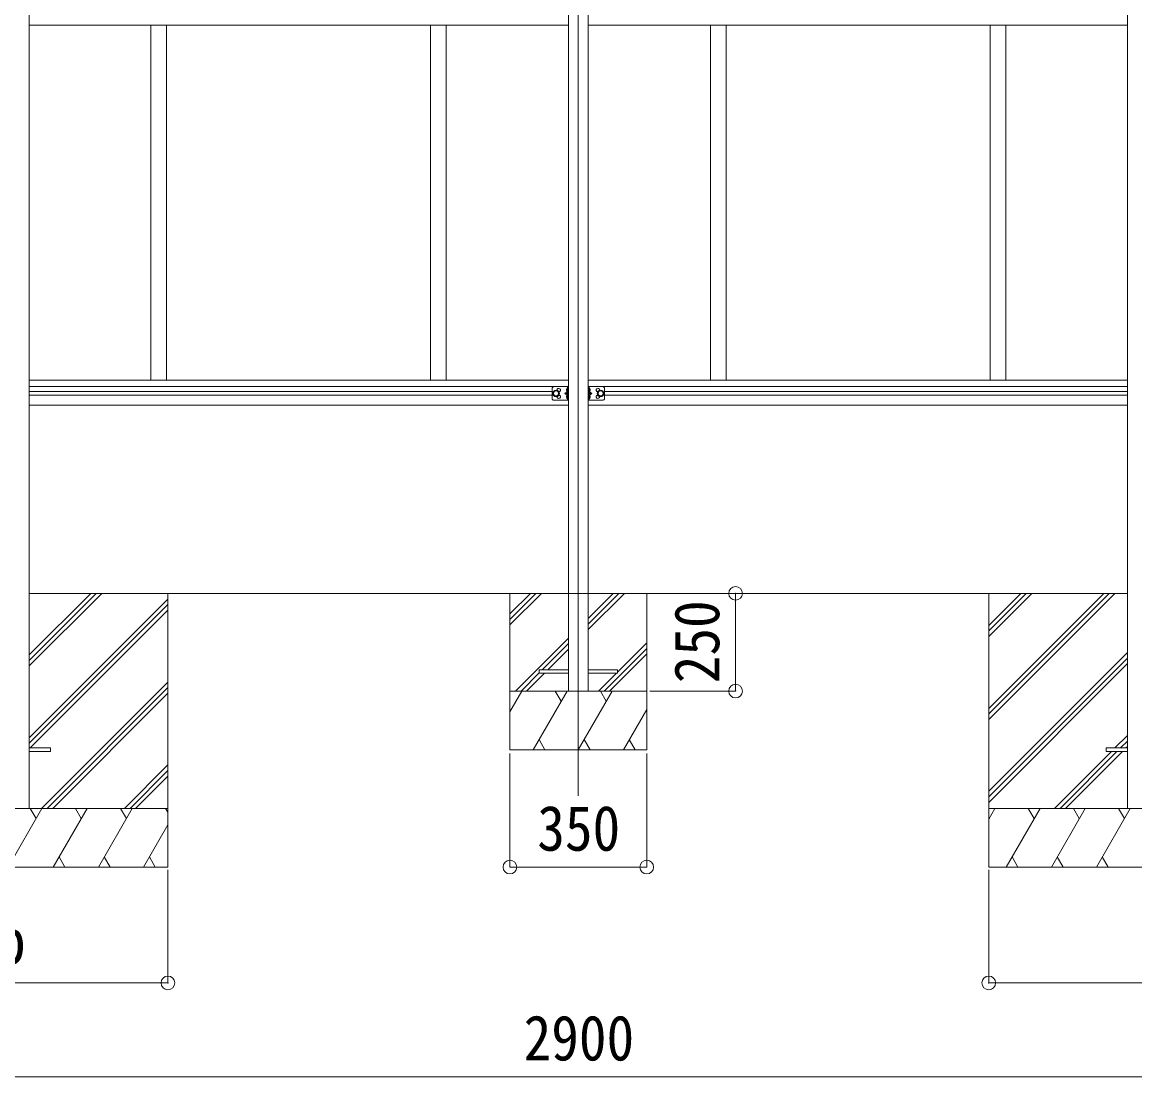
# Model space of a CAD drawing. Units: millimetres at full size, sheet at 1:35. Extents: x -9783 to 9892, y -6828 to 6752.
# Drawn here: x -2431 to 416, y -2233 to 464 of the extents above; entities that cross this region are included whole.
import ezdxf
from ezdxf.enums import TextEntityAlignment as Align

# ---------------------------------------------------------------- set-up
doc = ezdxf.new("R2010")
doc.units = ezdxf.units.MM
doc.header["$LTSCALE"] = 35
doc.header["$PDMODE"] = 32
doc.header["$PDSIZE"] = 35
for name, color, linetype, lineweight in [('0-0_0', 7, 'Continuous', 9), ('0-1_本体', 4, 'Continuous', 9), ('0-2_部品', 7, 'Continuous', 9), ('0-A_寸法', 6, 'Continuous', 9), ('1-0_FRAME', 7, 'Continuous', 9), ('1-1_GLASS', 4, 'Continuous', 9), ('1-2_GLASS_SEAL', 7, 'Continuous', 9), ('1-4_DIM2', 7, 'Continuous', 9), ('1-8', 2, 'Continuous', 9), ('1-A', 6, 'Continuous', 9)]:
    doc.layers.add(name, color=color, linetype=linetype, lineweight=lineweight)
doc.styles.add('ＭＳ ゴシック', font='')
doc.styles.get('ＭＳ ゴシック').set_extended_font_data('MS Gothic')

msp = doc.modelspace()

# ---------------------------------------------------------------- linework, layer by layer
at = {"layer": '0-0_0'}
for p, q in [((-2412.58, -996.92), (397.02, -996.92)), ((-2412.58, -1182.55), (-2226.95, -996.92)), ((-2412.58, -1168.41), (-2241.1, -996.92)), ((-2412.58, -1154.27), (-2255.24, -996.92)), ((-2412.58, -1366.4), (-2057.78, -1011.6)), ((-2057.78, -996.92), (-2057.78, -1696.92)), ((42.22, -996.92), (42.22, -1696.92)), ((42.22, -1291.1), (336.39, -996.92)), ((42.22, -1305.24), (350.54, -996.92)), ((42.22, -1319.38), (364.68, -996.92)), ((42.22, -1107.25), (152.55, -996.92)), ((42.22, -1093.11), (138.4, -996.92)), ((42.22, -1078.97), (124.26, -996.92)), ((-2412.58, -1380.54), (-2057.78, -1025.74)), ((-2410.32, -1392.42), (-2057.78, -1039.89)), ((42.22, -1503.23), (397.02, -1148.43)), ((42.22, -1517.37), (397.02, -1162.57)), ((42.22, -1531.52), (397.02, -1176.72)), ((-2380.98, -1546.92), (-2057.78, -1223.73)), ((-2366.83, -1546.92), (-2057.78, -1237.87)), ((-2352.69, -1546.92), (-2057.78, -1252.02)), ((365.16, -1392.42), (397.02, -1360.56)), ((379.3, -1392.42), (397.02, -1374.71)), ((393.44, -1392.42), (397.02, -1388.85)), ((210.66, -1546.92), (356.16, -1401.42)), ((224.8, -1546.92), (370.3, -1401.42)), ((238.94, -1546.92), (384.44, -1401.42)), ((-2168.84, -1546.92), (-2057.78, -1435.86)), ((-2154.7, -1546.92), (-2057.78, -1450.01)), ((-2140.56, -1546.92), (-2057.78, -1464.15)), ((-2057.78, -1546.92), (-2857.78, -1546.92)), ((-2466.63, -1696.92), (-2380.03, -1546.92)), ((-2395.03, -1572.9), (-2410.03, -1546.92)), ((-2351.16, -1696.92), (-2264.56, -1546.92)), ((-2279.56, -1572.9), (-2294.56, -1546.92)), ((-2235.69, -1696.92), (-2149.09, -1546.92)), ((-2179.09, -1546.92), (-2164.09, -1572.9)), ((-2063.62, -1546.92), (-2057.78, -1557.02)), ((842.22, -1546.92), (42.22, -1546.92)), ((42.22, -1574.42), (58.09, -1546.92)), ((86.96, -1696.92), (173.56, -1546.92)), ((158.56, -1572.9), (143.56, -1546.92)), ((202.43, -1696.92), (289.03, -1546.92)), ((274.03, -1572.9), (259.03, -1546.92)), ((317.9, -1696.92), (404.5, -1546.92)), ((389.5, -1572.9), (374.5, -1546.92)), ((-2120.22, -1696.92), (-2057.78, -1588.78)), ((-2336.16, -1670.94), (-2321.16, -1696.92)), ((-2220.69, -1670.94), (-2205.69, -1696.92)), ((-2105.22, -1670.94), (-2090.22, -1696.92)), ((101.96, -1670.94), (116.96, -1696.92)), ((217.43, -1670.94), (232.43, -1696.92)), ((332.9, -1670.94), (347.9, -1696.92)), ((-2857.78, -1696.92), (-2057.78, -1696.92)), ((42.22, -1696.92), (842.22, -1696.92))]:
    msp.add_line(p, q, dxfattribs=at)
at = {"layer": '0-1_本体'}
for p, q in [((-2412.58, 1629.46), (-2412.58, -1546.92)), ((397.02, 1629.46), (397.02, -1546.92))]:
    msp.add_line(p, q, dxfattribs=at)
at = {"layer": '0-2_部品', "color": 4}
for p, q in [((-2357.98, -1392.42), (-2412.78, -1392.42)), ((342.42, -1392.42), (342.42, -1401.42)), ((397.22, -1392.42), (342.42, -1392.42)), ((397.22, -1401.42), (342.42, -1401.42))]:
    msp.add_line(p, q, dxfattribs=at)
msp.add_lwpolyline([(-2357.98, -1392.42), (-2357.98, -1401.42), (-2412.78, -1401.42)], dxfattribs=at)
at = {"layer": '0-A_寸法'}
for p, q in [((-2057.78, -1993.31), (-2057.78, -1704.34)), ((42.22, -1993.31), (42.22, -1704.34)), ((-2857.78, -1993.31), (-2057.78, -1993.31)), ((42.22, -1993.31), (842.22, -1993.31)), ((-2457.78, -2233.29), (442.22, -2233.29))]:
    msp.add_line(p, q, dxfattribs=at)
for p in [(-2057.78, -1993.31), (42.22, -1993.31)]:
    msp.add_point(p, dxfattribs=at)
at = {"layer": '1-0_FRAME'}
for p, q in [((-1182.79, -996.92), (-1182.79, -1396.92)), ((-1182.79, -1049.27), (-1130.44, -996.92)), ((-1182.79, -1063.41), (-1116.3, -996.92)), ((-1182.79, -1077.55), (-1102.15, -996.92)), ((-982.79, -1089.69), (-890.02, -996.92)), ((-982.79, -1075.54), (-904.16, -996.92)), ((-982.79, -1061.4), (-918.3, -996.92)), ((-832.79, -1396.92), (-832.79, -996.92)), ((-1168.31, -1246.92), (-1032.79, -1111.4)), ((-1100.16, -1192.92), (-1032.79, -1125.54)), ((-942.03, -1246.92), (-832.79, -1137.68)), ((-907.79, -1198.53), (-832.79, -1123.53)), ((-1086.02, -1192.92), (-1032.79, -1139.69)), ((-927.89, -1246.92), (-832.79, -1151.82)), ((-1154.17, -1246.92), (-1107.79, -1200.54)), ((-1140.02, -1246.92), (-1094.02, -1200.92)), ((-956.17, -1246.92), (-910.17, -1200.92)), ((-1182.79, -1300.04), (-1152.12, -1246.92)), ((-1182.79, -1246.92), (-832.79, -1246.92)), ((-1123.25, -1396.92), (-1036.65, -1246.92)), ((-1051.65, -1272.91), (-1066.65, -1246.92)), ((-1007.78, -1396.92), (-921.18, -1246.92)), ((-936.18, -1272.9), (-951.18, -1246.92)), ((-892.31, -1396.92), (-832.79, -1293.82)), ((-1108.25, -1370.94), (-1093.25, -1396.92)), ((-992.78, -1370.94), (-977.78, -1396.92)), ((-877.31, -1370.94), (-862.31, -1396.92)), ((-1182.79, -1396.92), (-832.79, -1396.92))]:
    msp.add_line(p, q, dxfattribs=at)
at = {"layer": '1-1_GLASS'}
for p, q in [((-1032.79, 1606.43), (-1032.79, -1246.92)), ((-982.79, 1606.43), (-982.79, -1246.92)), ((-2101.79, 455.97), (-2101.79, -451.53)), ((-2061.79, 455.97), (-2061.79, -451.53)), ((-1385.79, 455.97), (-1385.79, -451.53)), ((-1345.79, 455.97), (-1345.79, -451.53)), ((-669.79, 455.97), (-669.79, -451.53)), ((-629.79, 455.97), (-629.79, -451.53)), ((46.21, 455.97), (46.21, -451.53)), ((86.21, 455.97), (86.21, -451.53)), ((-2412.79, -451.53), (-1032.79, -451.53)), ((-982.79, -451.53), (397.01, -451.53)), ((-2412.79, -467.53), (-1032.79, -467.53)), ((-2412.79, -481.03), (-1074.79, -481.03)), ((-982.79, -467.53), (397.01, -467.53)), ((-940.79, -481.03), (397.01, -481.03)), ((-2412.79, -490.03), (-1074.79, -490.03)), ((-940.79, -490.03), (397.01, -490.03)), ((-2412.79, -516.03), (-1032.79, -516.03)), ((-982.79, -516.03), (397.01, -516.03))]:
    msp.add_line(p, q, dxfattribs=at)
at = {"layer": '1-2_GLASS_SEAL'}
for p, q in [((-1074.79, -473.03), (-1074.79, -498.03)), ((-1069.79, -468.03), (-1032.79, -468.03)), ((-1035.79, -472.53), (-1036.59, -472.67)), ((-1035.79, -480.53), (-1036.59, -480.39)), ((-1035.79, -480.53), (-1035.29, -480.44)), ((-1035.29, -468.03), (-1035.29, -503.03)), ((-1032.79, -468.03), (-1032.79, -503.03)), ((-982.79, -468.03), (-982.79, -503.03)), ((-945.79, -468.03), (-982.79, -468.03)), ((-980.29, -468.03), (-980.29, -503.03)), ((-979.79, -480.53), (-980.29, -480.44)), ((-979.79, -472.53), (-978.98, -472.67)), ((-979.79, -480.53), (-978.98, -480.39)), ((-940.79, -473.03), (-940.79, -498.03)), ((-1069.79, -503.03), (-1032.79, -503.03)), ((-1035.29, -485.53), (-1042.29, -485.53)), ((-1035.79, -490.53), (-1036.59, -490.67)), ((-1035.79, -498.53), (-1036.59, -498.39)), ((-1035.79, -498.53), (-1035.29, -498.44)), ((-945.79, -503.03), (-982.79, -503.03)), ((-980.29, -485.53), (-973.29, -485.53)), ((-979.79, -498.53), (-980.29, -498.44)), ((-979.79, -490.53), (-978.98, -490.67)), ((-979.79, -498.53), (-978.98, -498.39))]:
    msp.add_line(p, q, dxfattribs=at)
at = {"layer": '1-2_GLASS_SEAL', "color": 4}
for p, q in [((-982.79, -1192.92), (-907.79, -1192.92)), ((-1032.79, -1200.92), (-1107.79, -1200.92))]:
    msp.add_line(p, q, dxfattribs=at)
at = {"layer": '1-2_GLASS_SEAL'}
for points in [[(-1064.79, -493.04), (-1058.29, -489.29), (-1058.29, -481.78), (-1064.79, -478.03), (-1071.29, -481.78), (-1071.29, -489.29)], [(-950.79, -493.04), (-957.29, -489.29), (-957.29, -481.78), (-950.79, -478.03), (-944.29, -481.78), (-944.29, -489.29)]]:
    msp.add_lwpolyline(points, close=True, dxfattribs=at)
for points in [[(-1035.29, -480.53), (-1042.29, -485.53), (-1035.29, -490.53)], [(-1034.9, -476.53), (-1035.53, -475.35), (-1037.76, -474.23)], [(-1034.9, -476.53), (-1035.53, -477.72), (-1037.76, -478.83)], [(-1035.79, -480.53), (-1035.79, -472.53), (-1035.29, -472.62), (-1035.29, -480.44)], [(-980.67, -476.53), (-980.04, -475.35), (-977.81, -474.23)], [(-980.67, -476.53), (-980.04, -477.72), (-977.81, -478.83)], [(-979.79, -480.53), (-979.79, -472.53), (-980.29, -472.62), (-980.29, -480.44)], [(-980.29, -480.53), (-973.29, -485.53), (-980.29, -490.53)], [(-1034.9, -494.53), (-1035.53, -493.35), (-1037.76, -492.23)], [(-1034.9, -494.53), (-1035.53, -495.72), (-1037.76, -496.83)], [(-1035.79, -498.53), (-1035.79, -490.53), (-1035.29, -490.62), (-1035.29, -498.44)], [(-980.67, -494.53), (-980.04, -493.35), (-977.81, -492.23)], [(-980.67, -494.53), (-980.04, -495.72), (-977.81, -496.83)], [(-979.79, -498.53), (-979.79, -490.53), (-980.29, -490.62), (-980.29, -498.44)]]:
    msp.add_lwpolyline(points, dxfattribs=at)
at = {"layer": '1-2_GLASS_SEAL', "color": 4}
for points in [[(-1107.79, -1200.92), (-1107.79, -1192.92), (-1032.79, -1192.92)], [(-907.79, -1192.92), (-907.79, -1200.92), (-982.79, -1200.92)]]:
    msp.add_lwpolyline(points, dxfattribs=at)
at = {"layer": '1-2_GLASS_SEAL'}
for centre, radius in [((-1064.79, -485.53), 8.5), ((-1064.79, -485.53), 7.5), ((-1064.79, -485.53), 6.5), ((-950.79, -485.53), 8.5), ((-950.79, -485.53), 7.5), ((-950.79, -485.53), 6.5)]:
    msp.add_circle(centre, radius, dxfattribs=at)
for centre, radius, start, end in [((-1069.79, -473.03), 5, 90, 180), ((-1057.79, -477.03), 4.25, 274.76077, 186.29431), ((-1031.69, -476.53), 6.5, 147.94412, 212.05588), ((-1036.43, -473.56), 0.9, 100, 147.94412), ((-1036.43, -479.51), 0.9, 212.05588, 260), ((-979.14, -473.56), 0.9, 32.05588, 80), ((-979.14, -479.51), 0.9, 280, 327.94412), ((-983.89, -476.53), 6.5, 327.94412, 32.05588), ((-957.79, -477.03), 4.25, 353.70569, 265.23923), ((-945.79, -473.03), 5, 0, 90), ((-1069.79, -498.03), 5, 180, 270), ((-1057.79, -494.03), 4.25, 173.70569, 85.23923), ((-1031.69, -494.53), 6.5, 147.94412, 212.05588), ((-1036.43, -491.56), 0.9, 100, 147.94412), ((-1036.43, -497.51), 0.9, 212.05588, 260), ((-979.14, -491.56), 0.9, 32.05588, 80), ((-979.14, -497.51), 0.9, 280, 327.94412), ((-983.89, -494.53), 6.5, 327.94412, 32.05588), ((-957.79, -494.03), 4.25, 94.76077, 6.29431), ((-945.79, -498.03), 5, 270, 0)]:
    msp.add_arc(centre, radius, start, end, dxfattribs=at)
at = {"layer": '1-4_DIM2', "color": 4}
for p, q in [((-2412.59, 455.97), (-1032.79, 455.97)), ((-982.79, 455.97), (397.01, 455.97))]:
    msp.add_line(p, q, dxfattribs=at)
at = {"layer": '1-8'}
msp.add_line((-1007.79, 1622.21), (-1007.79, -1514.53), dxfattribs=at)
at = {"layer": '1-A'}
for p, q in [((-605.52, -996.92), (-825.02, -996.92)), ((-605.52, -996.92), (-605.52, -1246.92)), ((-605.52, -1246.92), (-825.02, -1246.92)), ((-1182.79, -1696.92), (-1182.79, -1406.75)), ((-832.79, -1696.92), (-832.79, -1406.75)), ((-1182.79, -1696.92), (-832.79, -1696.92))]:
    msp.add_line(p, q, dxfattribs=at)
for p in [(-605.52, -996.92), (-605.52, -1246.92), (-1182.79, -1696.92), (-832.79, -1696.92)]:
    msp.add_point(p, dxfattribs=at)

# ---------------------------------------------------------------- texts
at = {"layer": '0-A_寸法', "color": 7, "style": 'ＭＳ ゴシック', "width": 0.9}
for s, p in [('b', (-2492.78, -1978.81)), ('2900', (-1147.78, -2226.29))]:
    msp.add_text(s, height=115.5, dxfattribs=at).set_placement(p, align=Align.BOTTOM_LEFT)
at = {"layer": '1-A', "color": 7, "style": 'ＭＳ ゴシック', "width": 0.9}
msp.add_text('250', height=115.5, rotation=90, dxfattribs=at).set_placement((-612.52, -1226.92), align=Align.BOTTOM_LEFT)
msp.add_text('350', height=115.5, dxfattribs=at).set_placement((-1112.79, -1689.92), align=Align.BOTTOM_LEFT)

doc.saveas('drawing.dxf')
